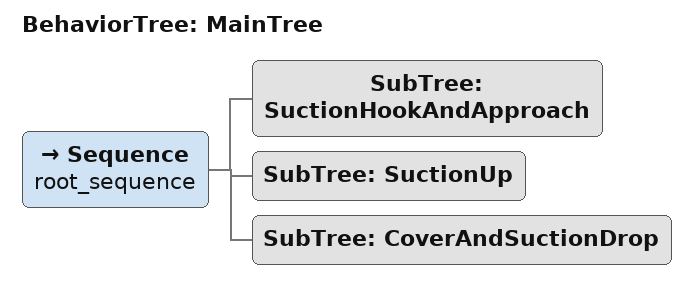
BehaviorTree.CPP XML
<root BTCPP_format="4" >
    <!-- Include subtrees files -->
     <include path="./subtree_photoneo_scan.xml" />
     <include path="./subtree_photoneo_drop.xml" />
     <include path="./subtree_screwdriver_hook.xml" />
     <include path="./subtree_unscrew.xml" />
     <include path="./subtree_screwdriver_drop.xml" />
     <include path="./subtree_spreader_hook_and_approach.xml" />
     <include path="./subtree_suction_hook_and_approach.xml" />
     <include path="./subtree_suction_up.xml" />
     <include path="./subtree_cover_and_suction_drop.xml" />
     <include path="./subtree_spreader_drop.xml" />

    <!-- Main tree -->
     <BehaviorTree ID="MainTree"> <!--DO NOT CHANGE -->
        <Sequence name="root_sequence">

           <!-- comau -->
            <SubTree ID="SuctionHookAndApproach"/>

          <!-- comau -->
          <SubTree ID="SuctionUp"/>

          <!-- comau -->
            <SubTree ID="CoverAndSuctionDrop"/>

        </Sequence>
     </BehaviorTree>
 </root>
